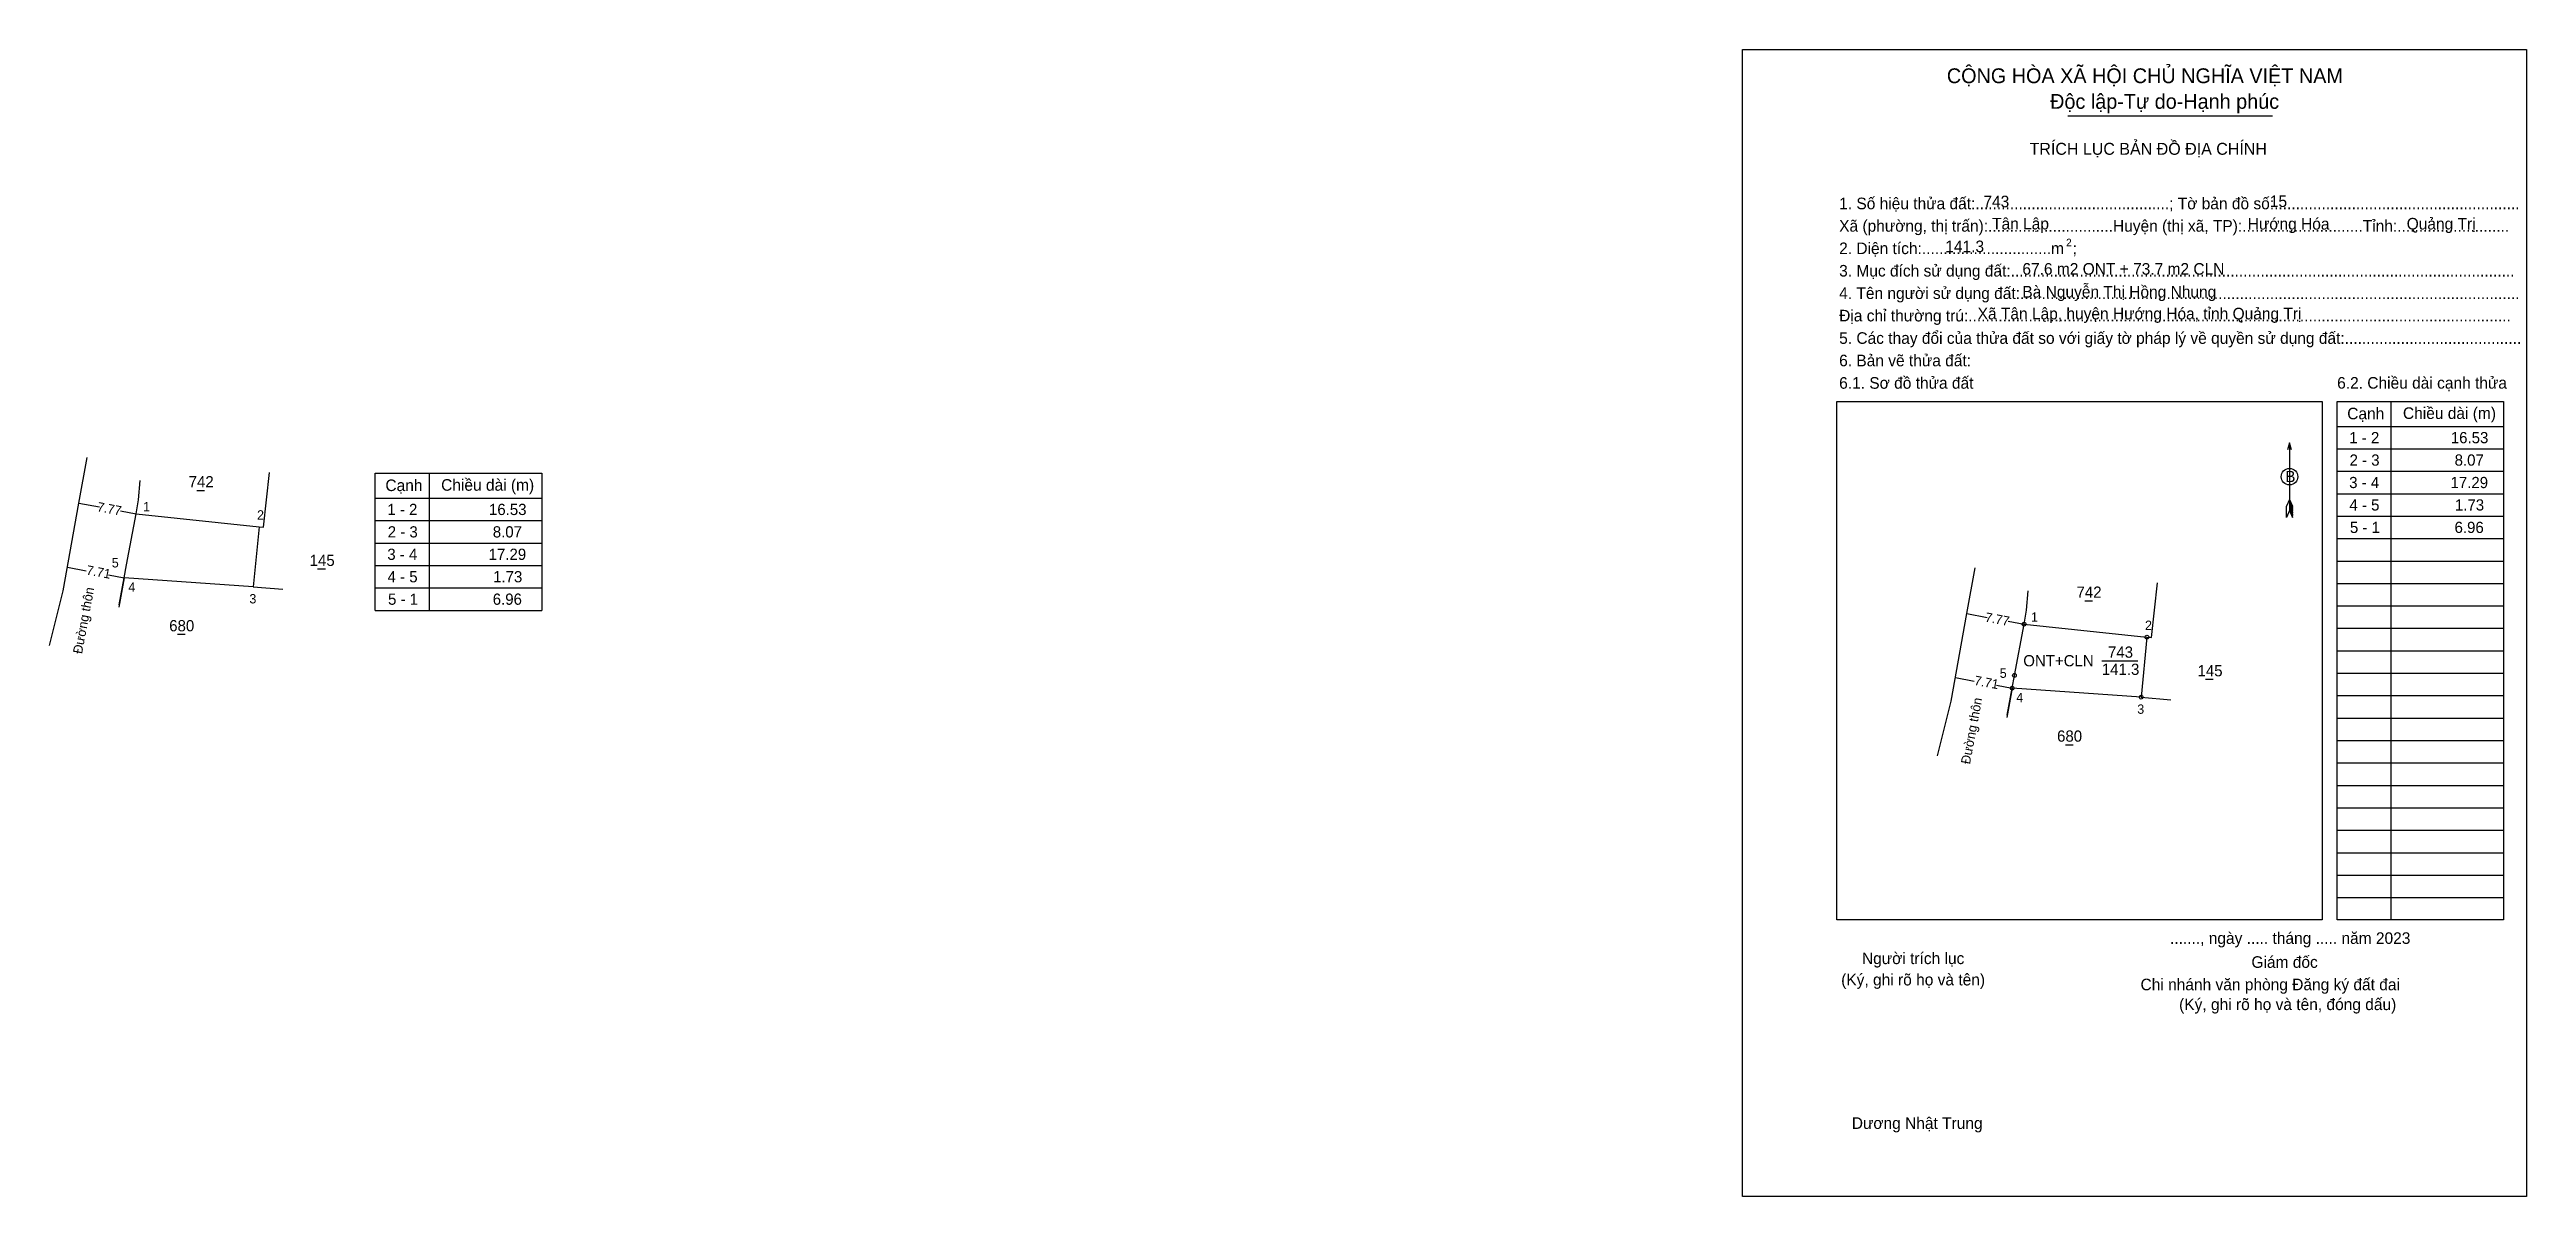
# Model space of a CAD drawing. Extents: x 547645 to 547976, y 1836653 to 1836807.
import ezdxf

# ---------------------------------------------------------------- set-up
doc = ezdxf.new("R2010")
doc.units = 0
for name, color, linetype in [('Level 1', 7, 'Continuous'), ('Level 10', 7, 'Continuous'), ('Level 11', 7, 'Continuous'), ('Level 13', 7, 'Continuous'), ('Level 2', 7, 'Continuous'), ('Level 23', 7, 'Continuous'), ('Level 27', 7, 'Continuous'), ('Level 36', 7, 'Continuous'), ('Level 52', 7, 'Continuous'), ('Level 6', 7, 'Continuous'), ('Level 7', 7, 'Continuous'), ('Level 9', 7, 'Continuous')]:
    doc.layers.add(name, color=color, linetype=linetype)

msp = doc.modelspace()

# ---------------------------------------------------------------- linework, layer by layer
at = {"layer": 'Level 1'}
for p, q in [((547871.19, 1836806.75), (547871.19, 1836806.75)), ((547883.81, 1836759.71), (547883.81, 1836759.71)), ((547957.91, 1836759.71), (547957.91, 1836690.36)), ((547950.71, 1836756.36), (547972.96, 1836756.36)), ((547944.34, 1836754.18), (547944.34, 1836745.1)), ((547950.71, 1836753.36), (547972.96, 1836753.36)), ((547950.71, 1836750.36), (547972.96, 1836750.36)), ((547943.94, 1836744.18), (547943.96, 1836745.68)), ((547944.34, 1836745.1), (547943.94, 1836744.18)), ((547944.34, 1836746.6), (547943.96, 1836745.68)), ((547944.34, 1836746.6), (547944.73, 1836745.68)), ((547944.34, 1836746.47), (547944.73, 1836745.54)), ((547944.34, 1836746.34), (547944.73, 1836745.41)), ((547944.34, 1836746.21), (547944.73, 1836745.28)), ((547944.34, 1836746.08), (547944.73, 1836745.14)), ((547944.34, 1836745.95), (547944.73, 1836745.01)), ((547944.34, 1836745.82), (547944.73, 1836744.87)), ((547944.34, 1836745.69), (547944.74, 1836744.74)), ((547944.34, 1836745.56), (547944.74, 1836744.6)), ((547944.34, 1836745.43), (547944.74, 1836744.47)), ((547944.34, 1836745.3), (547944.74, 1836744.34)), ((547944.34, 1836745.1), (547944.74, 1836744.18)), ((547944.74, 1836744.18), (547944.73, 1836745.68)), ((547950.71, 1836747.36), (547972.96, 1836747.36)), ((547950.71, 1836744.36), (547972.96, 1836744.36)), ((547950.71, 1836741.36), (547972.96, 1836741.36)), ((547950.71, 1836738.36), (547972.96, 1836738.36)), ((547950.71, 1836735.36), (547972.96, 1836735.36)), ((547950.71, 1836732.36), (547972.96, 1836732.36)), ((547950.71, 1836729.36), (547972.96, 1836729.36)), ((547950.71, 1836726.36), (547972.96, 1836726.36)), ((547950.71, 1836723.36), (547972.96, 1836723.36)), ((547950.71, 1836720.36), (547972.96, 1836720.36)), ((547950.71, 1836717.36), (547972.96, 1836717.36)), ((547950.71, 1836714.36), (547972.96, 1836714.36)), ((547950.71, 1836711.36), (547972.96, 1836711.36)), ((547950.71, 1836708.36), (547972.96, 1836708.36)), ((547950.71, 1836705.36), (547972.96, 1836705.36)), ((547950.71, 1836702.36), (547972.96, 1836702.36)), ((547950.71, 1836699.36), (547972.96, 1836699.36)), ((547950.71, 1836696.36), (547972.96, 1836696.36)), ((547950.71, 1836693.36), (547972.96, 1836693.36)), ((547948.71, 1836690.36), (547948.71, 1836690.36)), ((547976.02, 1836653.39), (547976.02, 1836653.39))]:
    msp.add_line(p, q, dxfattribs=at)
for points in [[(547883.81, 1836759.71), (547948.71, 1836759.71), (547948.71, 1836690.36), (547883.81, 1836690.36)], [(547950.71, 1836759.71), (547972.96, 1836759.71), (547972.96, 1836690.36), (547950.71, 1836690.36)]]:
    msp.add_lwpolyline(points, close=True, dxfattribs=at)
msp.add_lwpolyline([(547944.6, 1836753.21), (547944.34, 1836754.18), (547944.08, 1836753.21)], dxfattribs=at)
msp.add_circle((547944.34, 1836749.64), 1.11, dxfattribs=at)
at = {"layer": 'Level 10'}
for p, q in [((547901.2, 1836731.33), (547902.29, 1836737.43)), ((547899.1, 1836719.6), (547901.2, 1836731.33)), ((547901.2, 1836731.34), (547903.93, 1836730.83)), ((547906.74, 1836730.3), (547908.84, 1836729.91)), ((547899.67, 1836722.77), (547902.16, 1836722.31)), ((547905.15, 1836721.76), (547907.25, 1836721.37)), ((547897.26, 1836712.3), (547899.1, 1836719.6))]:
    msp.add_line(p, q, dxfattribs=at)
msp.add_lwpolyline([(547908.84, 1836729.91), (547925.28, 1836728.18), (547924.49, 1836720.15), (547907.25, 1836721.37), (547907.56, 1836723.07)], close=True, dxfattribs=at)
at = {"layer": 'Level 11'}
for centre in [(547908.84, 1836729.91), (547908.84, 1836729.91), (547925.28, 1836728.18), (547907.25, 1836721.37), (547907.56, 1836723.07), (547924.49, 1836720.15)]:
    msp.add_circle(centre, 0.25, dxfattribs=at)
at = {"layer": 'Level 13'}
for p, q in [((547914.69, 1836797.89), (547942.06, 1836797.89)), ((547925.87, 1836728.12), (547926.7, 1836735.44))]:
    msp.add_line(p, q, dxfattribs=at)
at = {"layer": 'Level 2'}
msp.add_lwpolyline([(547871.19, 1836806.76), (547976.02, 1836806.76), (547976.02, 1836653.39), (547871.19, 1836653.39)], close=True, dxfattribs=at)
at = {"layer": 'Level 23'}
msp.add_lwpolyline([(547906.58, 1836717.76), (547907.25, 1836721.37), (547907.56, 1836723.07), (547908.84, 1836729.91), (547909.18, 1836731.78), (547909.39, 1836734.38)], dxfattribs=at)
at = {"layer": 'Level 27'}
for p, q in [((547925.28, 1836728.18), (547925.87, 1836728.12)), ((547907.25, 1836721.37), (547906.52, 1836717.44)), ((547924.49, 1836720.15), (547928.48, 1836719.82))]:
    msp.add_line(p, q, dxfattribs=at)
at = {"layer": 'Level 7'}
for p, q in [((547648.75, 1836746.09), (547649.84, 1836752.19)), ((547664.52, 1836747.81), (547665.55, 1836747.81)), ((547673.42, 1836742.87), (547674.25, 1836750.2)), ((547688.38, 1836750.11), (547710.63, 1836750.11)), ((547688.38, 1836731.76), (547688.38, 1836750.11)), ((547695.58, 1836750.11), (547695.58, 1836731.76)), ((547710.63, 1836750.11), (547710.63, 1836731.76)), ((547646.65, 1836734.36), (547648.75, 1836746.09)), ((547648.75, 1836746.09), (547651.49, 1836745.59)), ((547654.29, 1836745.06), (547656.39, 1836744.67)), ((547688.38, 1836746.76), (547710.63, 1836746.76)), ((547672.83, 1836742.94), (547673.42, 1836742.87)), ((547688.38, 1836743.76), (547710.63, 1836743.76)), ((547688.38, 1836740.76), (547710.63, 1836740.76)), ((547647.22, 1836737.53), (547649.72, 1836737.07)), ((547652.7, 1836736.52), (547654.8, 1836736.13)), ((547654.8, 1836736.13), (547654.07, 1836732.2)), ((547672.04, 1836734.91), (547676.03, 1836734.58)), ((547680.67, 1836737.3), (547681.7, 1836737.3)), ((547688.38, 1836737.76), (547710.63, 1836737.76)), ((547688.38, 1836734.76), (547710.63, 1836734.76)), ((547644.82, 1836727.05), (547646.65, 1836734.36)), ((547688.38, 1836731.76), (547710.63, 1836731.76)), ((547661.92, 1836728.56), (547662.96, 1836728.56))]:
    msp.add_line(p, q, dxfattribs=at)
msp.add_lwpolyline([(547654.13, 1836732.52), (547654.8, 1836736.13), (547655.11, 1836737.83), (547656.39, 1836744.67), (547656.73, 1836746.54), (547656.94, 1836749.14)], dxfattribs=at)
msp.add_lwpolyline([(547656.39, 1836744.67), (547672.83, 1836742.94), (547672.04, 1836734.91), (547654.8, 1836736.13), (547655.11, 1836737.83)], close=True, dxfattribs=at)
at = {"layer": 'Level 9'}
for p, q in [((547916.96, 1836733.05), (547918, 1836733.05)), ((547919.24, 1836725.03), (547924.05, 1836725.03)), ((547933.11, 1836722.54), (547934.15, 1836722.54)), ((547914.37, 1836713.8), (547915.4, 1836713.8))]:
    msp.add_line(p, q, dxfattribs=at)

# ---------------------------------------------------------------- texts
at = {"layer": 'Level 1'}
for s, height, p in [('TRÍCH LỤC BẢN ĐỒ ĐỊA CHÍNH', 1.6001, (547909.58, 1836792.68)), ('1. Số hiệu thửa đất:.............................................; Tờ bản đồ số:.........................................................', 1.55, (547884.12, 1836785.4)), ('Xã (phường, thị trấn):.............................Huyện (thị xã, TP):............................Tỉnh:..........................', 1.55, (547884.12, 1836782.4)), ('2. Diện tích:..............................m  ;', 1.55, (547884.12, 1836779.4)), ('2', 1, (547914.47, 1836780.45)), ('3. Mục đích sử dụng đất:.....................................................................................................................', 1.55, (547884.12, 1836776.4)), ('4. Tên người sử dụng đất:....................................................................................................................', 1.55, (547884.12, 1836773.4)), ('Địa chỉ thường trú:..............................................................................................................................', 1.55, (547884.12, 1836770.4)), ('5. Các thay đổi của thửa đất so với giấy tờ pháp lý về quyền sử dụng đất:.........................................', 1.55, (547884.12, 1836767.4)), ('6. Bản vẽ thửa đất:', 1.55, (547884.12, 1836764.4)), ('6.1. Sơ đồ thửa đất', 1.55, (547884.12, 1836761.4)), ('6.2. Chiều dài cạnh thửa', 1.55, (547950.71, 1836761.41)), ('Cạnh', 1.55, (547952.06, 1836757.31)), ('Chiều dài (m)', 1.55, (547959.51, 1836757.36)), ('B', 1.5, (547943.79, 1836748.91)), ('......., ngày ..... tháng ..... năm 2023', 1.55, (547928.36, 1836687.16)), ('Người trích lục', 1.55, (547887.17, 1836684.46)), ('Giám đốc', 1.55, (547939.25, 1836683.96)), ('(Ký, ghi rõ họ và tên)', 1.55, (547884.39, 1836681.61)), ('Chi nhánh văn phòng Đăng ký đất đai', 1.55, (547924.42, 1836680.96)), ('(Ký, ghi rõ họ và tên, đóng dấu)', 1.55, (547929.58, 1836678.31)), ('Dương Nhật Trung', 1.55, (547885.81, 1836662.42))]:
    msp.add_text(s, height=height, dxfattribs=at).set_placement(p)
at = {"layer": 'Level 10'}
for s, rotation, p in [('7.77', 349.4414, (547903.56, 1836730.27)), ('7.71', 349.5433, (547902.12, 1836721.81)), ('Đường thôn', 79.4414, (547901.61, 1836711.12))]:
    msp.add_text(s, height=1.25, rotation=rotation, dxfattribs=at).set_placement(p)
at = {"layer": 'Level 13'}
for s, height, p in [('CỘNG HÒA XÃ HỘI CHỦ NGHĨA VIỆT NAM', 1.98, (547898.52, 1836802.26)), ('Độc lập-Tự do-Hạnh phúc', 1.98, (547912.33, 1836798.83)), ('ONT+CLN', 1.5, (547908.74, 1836724.28)), ('141.3', 1.5, (547919.24, 1836723.13)), ('743', 1.5, (547920.07, 1836725.43))]:
    msp.add_text(s, height=height, dxfattribs=at).set_placement(p)
at = {"layer": 'Level 36'}
for s, p in [('742', (547915.86, 1836733.45)), ('145', (547932.04, 1836722.94)), ('680', (547913.26, 1836714.2))]:
    msp.add_text(s, height=1.5, dxfattribs=at).set_placement(p)
at = {"layer": 'Level 52'}
for s, p in [('1 - 2', (547952.33, 1836754.11)), ('16.53', (547965.91, 1836754.11)), ('2 - 3', (547952.37, 1836751.11)), ('8.07', (547966.42, 1836751.11)), ('3 - 4', (547952.32, 1836748.11)), ('17.29', (547965.87, 1836748.11)), ('4 - 5', (547952.35, 1836745.11)), ('1.73', (547966.46, 1836745.11)), ('5 - 1', (547952.42, 1836742.11)), ('6.96', (547966.41, 1836742.11))]:
    msp.add_text(s, height=1.5, dxfattribs=at).set_placement(p)
at = {"layer": 'Level 6'}
for s, p in [('743', (547903.41, 1836785.66)), ('Tân Lập', (547904.57, 1836782.7)), ('Hướng Hóa', (547938.76, 1836782.68)), ('15', (547941.71, 1836785.7)), ('Quảng Trị', (547960.01, 1836782.69)), ('141.3', (547898.31, 1836779.66)), ('67.6 m2 ONT + 73.7 m2 CLN', (547908.62, 1836776.65)), ('Bà Nguyễn Thị Hồng Nhung', (547908.62, 1836773.59)), ('Xã Tân Lập, huyện Hướng Hóa, tỉnh Quảng Trị', (547902.64, 1836770.67))]:
    msp.add_text(s, height=1.55, dxfattribs=at).set_placement(p)
at = {"layer": 'Level 7'}
for s, height, p in [('742', 1.5, (547663.42, 1836748.21)), ('Cạnh', 1.55, (547689.73, 1836747.71)), ('Chiều dài (m)', 1.55, (547697.18, 1836747.76)), ('1', 1.25, (547657.32, 1836745)), ('2', 1.25, (547672.57, 1836743.9)), ('1 - 2', 1.5, (547689.99, 1836744.51)), ('16.53', 1.5, (547703.58, 1836744.51)), ('2 - 3', 1.5, (547690.04, 1836741.51)), ('8.07', 1.5, (547704.09, 1836741.51)), ('5', 1.25, (547653.14, 1836737.5)), ('145', 1.5, (547679.6, 1836737.7)), ('3 - 4', 1.5, (547689.98, 1836738.51)), ('17.29', 1.5, (547703.53, 1836738.51)), ('4', 1.25, (547655.35, 1836734.24)), ('4 - 5', 1.5, (547690.02, 1836735.51)), ('1.73', 1.5, (547704.13, 1836735.51)), ('3', 1.25, (547671.54, 1836732.69)), ('5 - 1', 1.5, (547690.08, 1836732.51)), ('6.96', 1.5, (547704.08, 1836732.51)), ('680', 1.5, (547660.82, 1836728.96))]:
    msp.add_text(s, height=height, dxfattribs=at).set_placement(p)
for s, rotation, p in [('7.77', 349.4414, (547651.11, 1836745.03)), ('7.71', 349.5433, (547649.67, 1836736.57)), ('Đường thôn', 79.4414, (547649.16, 1836725.88))]:
    msp.add_text(s, height=1.25, rotation=rotation, dxfattribs=at).set_placement(p)
at = {"layer": 'Level 9'}
for s, p in [('1', (547909.77, 1836730.24)), ('2', (547925.02, 1836729.14)), ('5', (547905.59, 1836722.74)), ('4', (547907.8, 1836719.48)), ('3', (547923.98, 1836717.93))]:
    msp.add_text(s, height=1.25, dxfattribs=at).set_placement(p)

doc.saveas('drawing.dxf')
